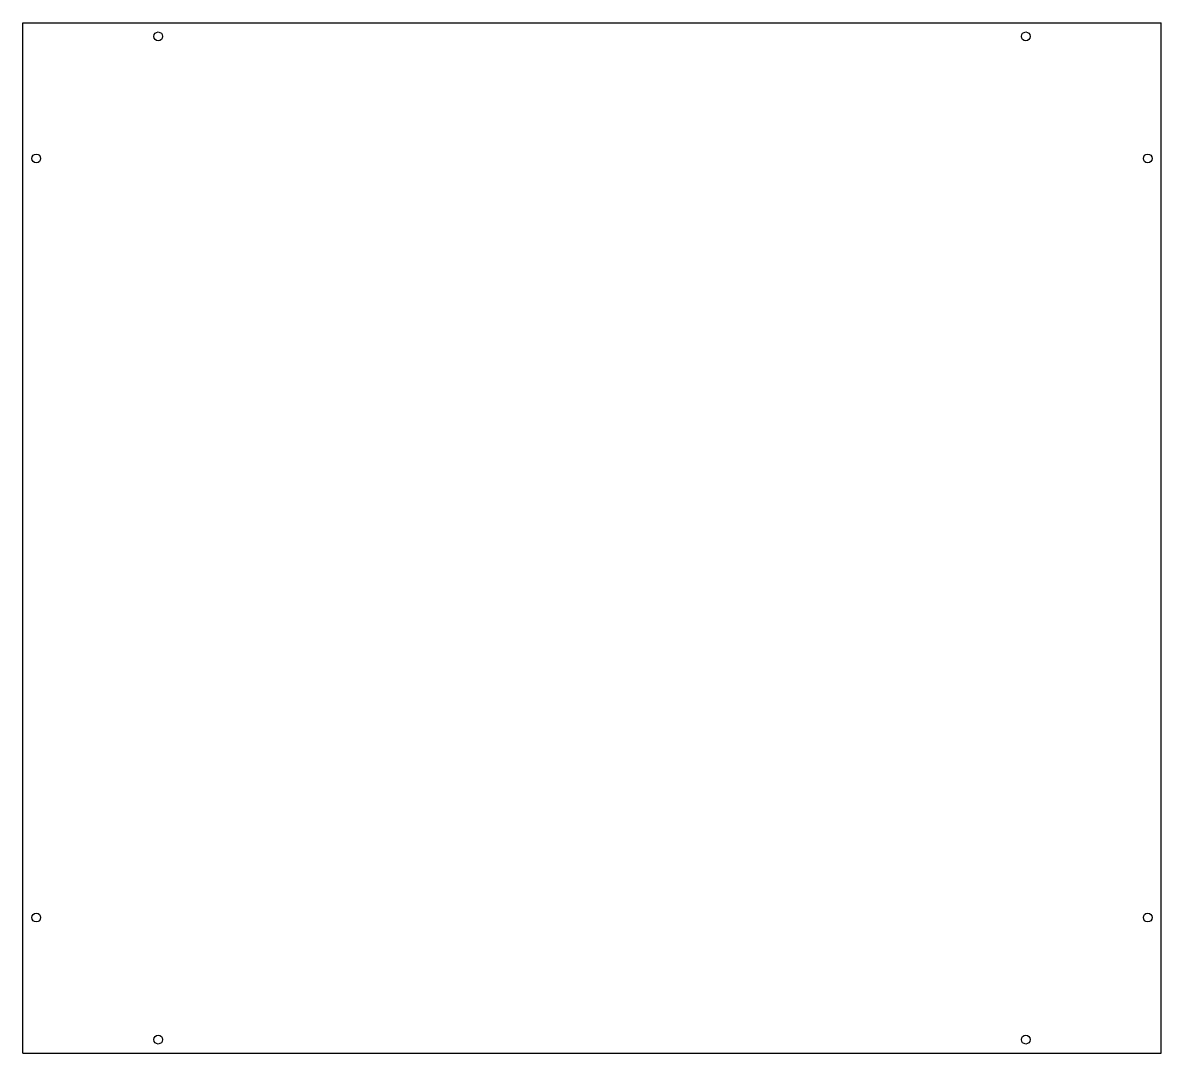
# Model space of a CAD drawing. Extents: x -632 to -212, y -190 to 190.
import ezdxf

# ---------------------------------------------------------------- set-up
doc = ezdxf.new("R2010")
doc.units = 0
doc.layers.add('VISIBLE', color=7, linetype='CONTINUOUS')

msp = doc.modelspace()

# ---------------------------------------------------------------- linework, layer by layer
at = {"layer": 'VISIBLE'}
for p, q in [((-631.525, -190), (-631.525, 190)), ((-631.525, 190), (-211.525, 190)), ((-211.525, -190), (-211.525, 190)), ((-631.525, -190), (-211.525, -190))]:
    msp.add_line(p, q, dxfattribs=at)
for centre in [(-581.525, 185), (-261.525, 185), (-626.525, 140), (-216.525, 140), (-626.525, -140), (-216.525, -140), (-581.525, -185), (-261.525, -185)]:
    msp.add_circle(centre, 1.6, dxfattribs=at)

doc.saveas('drawing.dxf')
